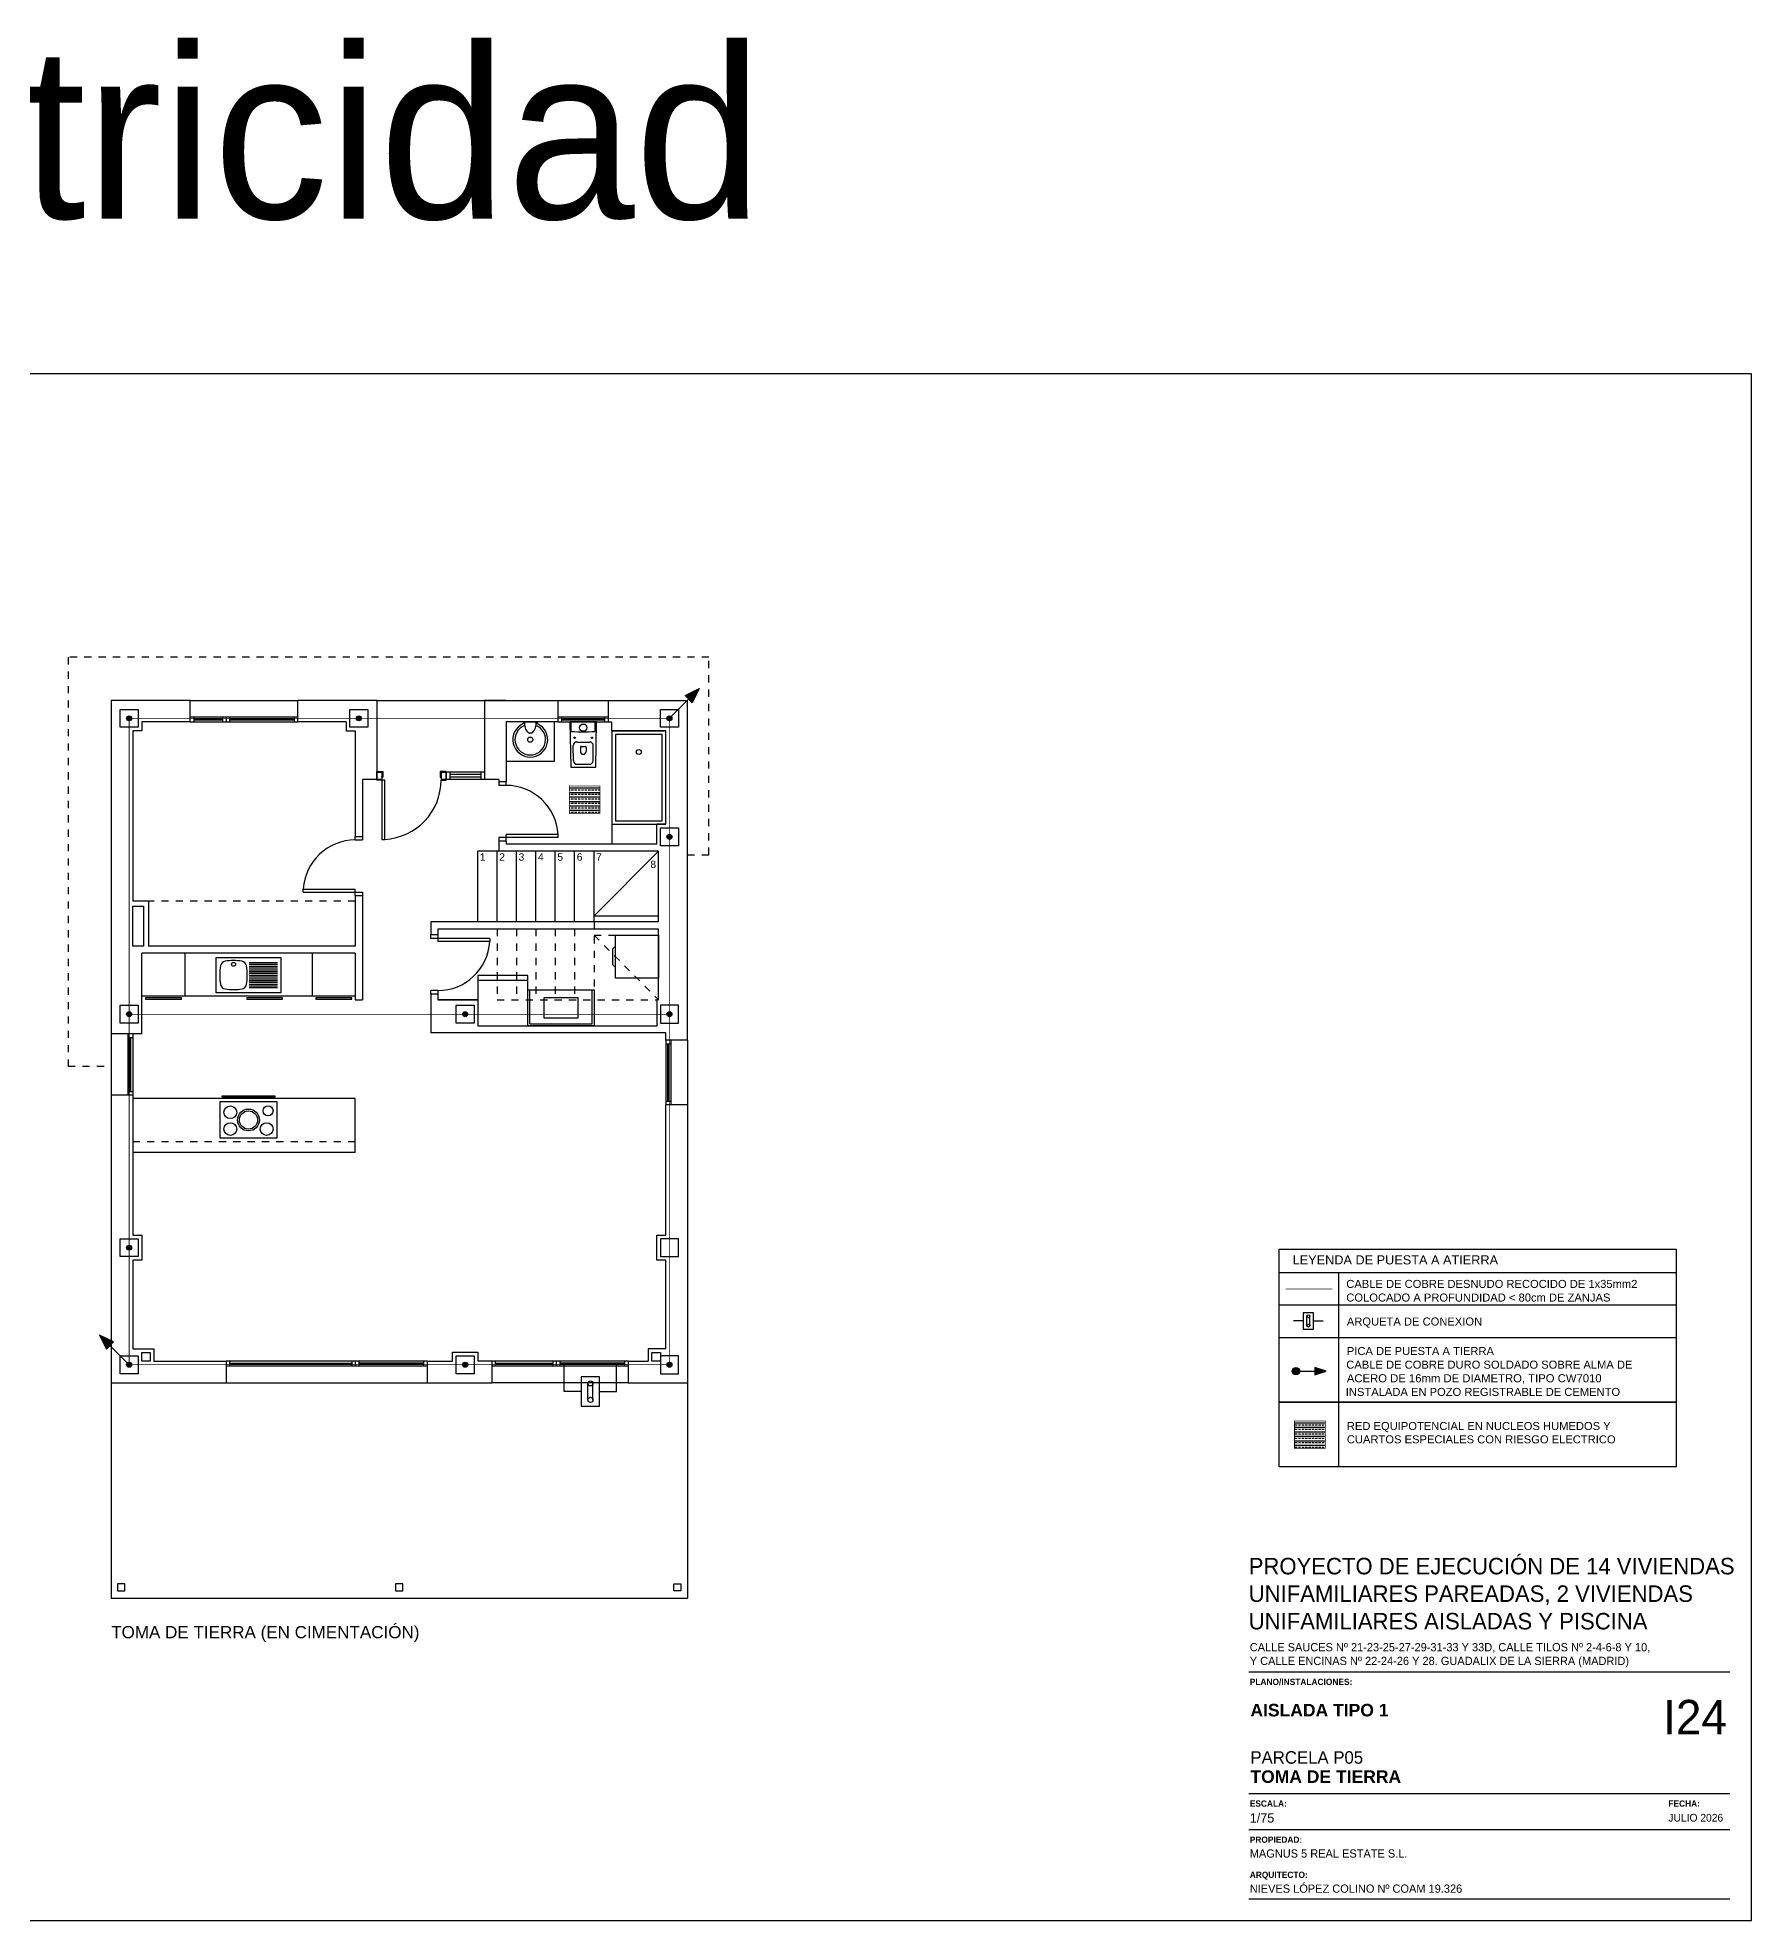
# Model space of a CAD drawing. Header units: millimetres. Extents: x 441156 to 441876, y 4514765 to 4515211.
# Drawn here: x 441335.59 to 441359.46, y 4515026.92 to 4515053.13 of the extents above; entities that cross this region are included whole.
import ezdxf
from ezdxf.enums import TextEntityAlignment as Align

# ---------------------------------------------------------------- set-up
doc = ezdxf.new("R2010")
doc.units = ezdxf.units.MM
doc.linetypes.add('CONTINUA', pattern=[0])
doc.linetypes.add('RAYITAS', pattern=[0.375, 0.25, -0.125])
doc.layers.add('01_cartela', color=6, linetype='Continuous', plot=False)
for name, color, linetype in [('01_mono BAJA', 2, 'Continuous'), ('01_proyección', 4, 'RAYITAS'), ('01_texto cartela', 5, 'Continuous'), ('01_textos', 7, 'Continuous'), ('CALEFAC_NOTAS', 7, 'Continuous'), ('INGIN ELECTRICIDAD TIERRAS', 86, 'Continuous'), ('INGIN FONTANERIA TEXTO', 7, 'Continuous'), ('INGIN SANEAMIENTO TEXTO', 7, 'Continuous'), ('VENTILACIÓN NOTAS', 7, 'Continuous')]:
    doc.layers.add(name, color=color, linetype=linetype)
doc.styles.add('Century Gothic', font='', dxfattribs={"height": 2})
doc.styles.add('Century Gothic_3', font='', dxfattribs={"height": 4.5})
doc.styles.add('Century Gothic_5', font='', dxfattribs={"height": 2.5})
doc.styles.add('Century Gothic_6', font='', dxfattribs={"height": 11})
doc.styles.add('Estilo1', font='swissel.ttf')
doc.styles.add('NIEVES2', font='sanss___.ttf')
doc.styles.add('NIEVES3', font='swisseb.ttf')
doc.styles.get('Century Gothic').set_extended_font_data('Century Gothic')
doc.styles.get('Century Gothic_3').set_extended_font_data('Century Gothic')
doc.styles.get('Century Gothic_5').set_extended_font_data('Century Gothic')
doc.styles.get('Century Gothic_6').set_extended_font_data('Century Gothic')

# ---------------------------------------------------------------- blocks, each defined once
blk = doc.blocks.new('A$C48161785')
at = {"layer": '01_mono BAJA', "color": 254, "linetype": 'CONTINUA'}
for p, q in [((1.1, 12.5), (0, 12.5)), ((0, 12.5), (0, 7.855)), ((1.1, 12.2), (1.1, 12.5)), ((1.1, 12.5), (2.6, 12.5)), ((3.7, 12.5), (2.6, 12.5)), ((2.6, 12.2), (2.6, 12.5)), ((3.7, 12.5), (3.7, 11.4)), ((3.7, 12.5), (5.2, 12.5)), ((5.5, 12.5), (5.2, 12.5)), ((5.2, 12.5), (5.2, 11.4)), ((5.2, 12.5), (6.225, 12.5)), ((6.225, 12.2), (6.225, 12.5)), ((6.225, 12.5), (6.925, 12.5)), ((6.925, 12.2), (6.925, 12.5)), ((6.925, 12.5), (8.025, 12.5)), ((8.025, 7.77, 0), (8.025, 12.5)), ((0.3, 12.075), (0.3, 9.705)), ((0.425, 12.075, 0), (0.3, 12.075, 0)), ((1.1, 12.2), (0.425, 12.2)), ((0.425, 12.2, 0), (0.425, 12.075, 0)), ((1.1, 12.27, 0), (2.6, 12.27, 0)), ((1.1, 12.2, 0), (2.6, 12.2, 0)), ((1.15, 12.27), (1.15, 12.2)), ((1.15, 12.242), (1.55, 12.242, 0)), ((1.15, 12.228), (1.55, 12.228, 0)), ((1.55, 12.27, 0), (1.55, 12.2, 0)), ((1.6, 12.27, 0), (1.6, 12.2, 0)), ((1.65, 12.27, 0), (1.65, 12.2, 0)), ((1.65, 12.242, 0), (2.55, 12.242, 0)), ((1.65, 12.228, 0), (2.55, 12.228, 0)), ((2.55, 12.27, 0), (2.55, 12.2, 0)), ((3.275, 12.2), (2.6, 12.2)), ((3.275, 12.2, 0), (3.275, 12.075, 0)), ((3.275, 12.075, 0), (3.4, 12.075, 0)), ((3.4, 12.075), (3.4, 10.606)), ((5.5, 12.2), (5.5, 11.366)), ((6.225, 12.2), (5.5, 12.2)), ((5.741, 12.198), (5.741, 12.183)), ((5.743, 12.2), (5.931, 12.2)), ((5.934, 12.198), (5.933, 12.183)), ((6.175, 11.65), (6.175, 12.2)), ((6.225, 12.27), (6.925, 12.27)), ((6.225, 12.2), (6.925, 12.2)), ((6.275, 12.2), (6.275, 12.27)), ((6.275, 12.242), (6.875, 12.242)), ((6.275, 12.228), (6.875, 12.228)), ((6.409, 12.073), (6.407, 12.2)), ((6.741, 12.073), (6.743, 12.2)), ((6.875, 12.2), (6.875, 12.27)), ((6.925, 12.2), (6.975, 12.2, 0)), ((6.975, 12.075, 0), (6.975, 12.2, 0)), ((6.975, 12.075, 0), (7.725, 12.075, 0)), ((7.725, 10.775, 0), (7.725, 12.075, 0)), ((5.853, 12.043), (5.822, 12.043)), ((6.439, 11.659), (6.435, 11.869)), ((6.485, 11.92), (6.665, 11.92)), ((6.535, 11.85), (6.535, 11.79)), ((6.545, 11.86), (6.605, 11.86)), ((6.615, 11.85), (6.615, 11.79)), ((6.711, 11.659), (6.715, 11.869)), ((6.175, 11.65), (5.5, 11.65)), ((6.489, 11.61), (6.661, 11.61)), ((3.7, 11.4), (3.5, 11.4)), ((3.5, 11.4), (3.5, 10.606)), ((3.71, 11.4), (3.77, 11.4)), ((3.77, 11.43), (3.77, 11.4)), ((3.785, 11.5), (3.785, 11.44)), ((4.58, 11.5), (4.58, 11.44)), ((4.595, 11.43), (4.595, 11.4)), ((4.665, 11.5), (4.665, 11.4)), ((5.2, 11.5), (4.665, 11.5)), ((5.2, 11.4), (4.665, 11.4)), ((4.715, 11.5), (4.715, 11.4)), ((5.15, 11.467), (4.715, 11.467)), ((5.15, 11.433), (4.715, 11.433)), ((5.15, 11.5), (5.15, 11.4)), ((5.4, 11.4), (5.2, 11.4)), ((5.4, 11.4), (5.4, 11.366)), ((5.5, 11.366), (5.4, 11.366)), ((5.4, 11.366), (5.4, 11.316)), ((5.5, 11.316), (5.4, 11.316)), ((5.5, 11.316), (5.5, 11.366)), ((6.975, 10.775, 0), (6.975, 10.5)), ((7.725, 10.775, 0), (7.6, 10.775, 0)), ((7.6, 10.5), (7.6, 10.775, 0)), ((3.4, 10.606), (3.5, 10.606)), ((3.4, 10.556), (3.4, 10.606)), ((3.4, 10.556), (3.5, 10.556)), ((3.5, 10.606), (3.5, 10.556)), ((6.224, 10.591), (5.4, 10.591)), ((5.4, 10.591), (5.4, 10.541)), ((5.4, 10.541), (5.4, 10.4)), ((5.5, 10.541), (5.4, 10.541)), ((5.5, 10.541), (5.5, 10.632)), ((6.224, 10.632), (5.5, 10.632)), ((5.5, 10.541), (5.5, 10.5)), ((7.6, 10.5), (5.5, 10.5)), ((6.224, 10.591), (6.224, 10.632)), ((5.105, 9.415), (5.105, 10.4)), ((5.4, 10.4), (5.105, 10.4)), ((5.375, 9.415), (5.375, 10.4)), ((7.625, 10.4), (5.4, 10.4)), ((5.645, 9.415), (5.645, 10.4)), ((5.915, 9.415), (5.915, 10.4)), ((6.185, 9.415), (6.185, 10.4)), ((6.455, 9.415), (6.455, 10.4)), ((6.725, 9.415), (6.725, 10.4)), ((6.725, 9.5), (7.625, 10.4)), ((7.625, 9.415), (7.625, 10.4)), ((0.52, 9.705), (0.3, 9.705)), ((0.52, 9.705), (0.52, 9.08)), ((2.676, 9.831), (2.676, 9.872)), ((2.676, 9.872), (3.4, 9.872)), ((2.676, 9.831), (3.5, 9.831)), ((3.4, 9.781), (3.4, 9.872)), ((3.4, 9.781), (3.4, 9.08)), ((3.4, 9.781), (3.5, 9.781)), ((3.5, 9.831), (3.5, 9.781)), ((3.5, 9.781), (3.5, 8.33)), ((6.725, 9.5), (7.625, 9.5)), ((7.625, 9.415, 0), (4.45, 9.415, 0)), ((4.45, 9.415, 0), (4.45, 9.235, 0)), ((4.45, 9.415, 0), (4.45, 9.235, 0)), ((4.55, 9.235, 0), (4.45, 9.235, 0)), ((4.45, 9.185, 0), (4.45, 9.235, 0)), ((5.274, 9.185, 0), (4.45, 9.185, 0)), ((7.625, 9.315, 0), (4.55, 9.315, 0)), ((4.55, 9.315, 0), (4.55, 9.235, 0)), ((4.55, 9.315, 0), (4.55, 9.235, 0)), ((4.55, 9.235, 0), (4.55, 9.144, 0)), ((5.274, 9.185, 0), (5.274, 9.144, 0)), ((7.625, 8.33), (7.625, 9.315)), ((3.4, 8.98), (0.425, 8.98)), ((0.425, 7.855), (0.425, 8.98)), ((3.4, 9.08), (0.52, 9.08)), ((1.025, 8.98), (1.025, 8.38)), ((1.462, 8.43, 0), (1.462, 8.92, 0)), ((1.462, 8.92, 0), (2.362, 8.92, 0)), ((2.362, 8.92, 0), (2.362, 8.43, 0)), ((2.8, 8.98), (2.8, 8.38)), ((3.4, 8.98), (3.4, 8.33)), ((5.274, 9.144, 0), (4.55, 9.144, 0)), ((1.921, 8.85, 0), (2.317, 8.85, 0)), ((1.921, 8.825, 0), (2.317, 8.825, 0)), ((1.921, 8.8, 0), (2.317, 8.8, 0)), ((1.921, 8.775, 0), (2.317, 8.775, 0)), ((1.921, 8.75, 0), (2.317, 8.75, 0)), ((1.921, 8.725, 0), (2.317, 8.725, 0)), ((1.921, 8.7, 0), (2.317, 8.7, 0)), ((1.921, 8.675, 0), (2.317, 8.675, 0)), ((2.362, 8.43, 0), (1.462, 8.43, 0)), ((1.921, 8.65, 0), (2.317, 8.65, 0)), ((1.921, 8.625, 0), (2.317, 8.625, 0)), ((1.921, 8.6, 0), (2.317, 8.6, 0)), ((1.921, 8.575, 0), (2.317, 8.575, 0)), ((1.921, 8.55, 0), (2.317, 8.55, 0)), ((1.921, 8.525, 0), (2.317, 8.525, 0)), ((1.921, 8.5, 0), (2.317, 8.5, 0)), ((4.45, 8.41, 0), (4.45, 8.46, 0)), ((4.55, 8.46, 0), (4.45, 8.46, 0)), ((4.45, 8.41, 0), (4.45, 7.87, 0)), ((4.55, 8.41, 0), (4.45, 8.41, 0)), ((4.55, 8.46, 0), (4.55, 8.41, 0)), ((4.55, 8.41, 0), (4.55, 8.33, 0)), ((5.805, 8.6, 0), (5.105, 8.6, 0)), ((5.83, 7.995, 0), (5.83, 8.47, 0)), ((6.7, 7.995, 0), (6.7, 8.47, 0)), ((3.4, 8.38), (0.425, 8.38)), ((3.4, 8.33), (3.5, 8.33)), ((5.105, 8.33), (4.55, 8.33)), ((4.55, 8.33), (5.105, 8.33)), ((5.105, 8.33), (5.105, 7.97, 0)), ((7.625, 8.33), (7.6, 8.33)), ((7.625, 8.33), (7.6, 8.33)), ((7.6, 8.33), (7.6, 7.97)), ((7.725, 7.87, 0), (4.45, 7.87, 0)), ((5.105, 7.97, 0), (7.6, 7.97, 0)), ((5.83, 7.995, 0), (6.7, 7.995, 0)), ((7.725, 7.77, 0), (7.725, 7.87)), ((0.425, 7.855), (0, 7.855)), ((0, 7.855), (0, 7.005)), ((0.23, 7.855), (0.23, 7.005)), ((0.23, 7.805), (0.3, 7.805)), ((0.258, 7.055), (0.258, 7.805)), ((0.272, 7.055), (0.272, 7.805)), ((0.3, 7.855), (0.3, 7.005)), ((8.025, 7.77, 0), (7.725, 7.77, 0)), ((7.725, 7.77, 0), (7.725, 6.87, 0)), ((7.725, 7.72, 0), (7.795, 7.72, 0)), ((7.753, 6.92, 0), (7.753, 7.72, 0)), ((7.767, 6.92, 0), (7.767, 7.72, 0)), ((7.795, 7.77, 0), (7.795, 6.87, 0)), ((8.025, 7.77, 0), (8.025, 6.87, 0)), ((0.3, 7.005), (0, 7.005)), ((0, 7.005), (0, 3)), ((0.23, 7.055), (0.3, 7.055)), ((0.3, 7.005), (0.3, 5.055)), ((3.4, 6.955), (0.3, 6.955)), ((3.4, 6.205), (3.4, 6.955)), ((7.725, 6.92, 0), (7.795, 6.92, 0)), ((8.025, 6.87, 0), (7.725, 6.87, 0)), ((7.725, 5.055), (7.725, 6.87, 0)), ((8.025, 6.87, 0), (8.025, 3, 0)), ((3.4, 6.205), (0.3, 6.205)), ((7.6, 4.705), (7.6, 5.055)), ((7.6, 5.055), (7.725, 5.055)), ((0.3, 4.705), (0.3, 3.47)), ((7.725, 4.705), (7.6, 4.705)), ((7.725, 3.47), (7.725, 4.705)), ((0.3, 3.47), (0.595, 3.47)), ((0.595, 3.47), (0.595, 3.3)), ((7.725, 3.47), (7.48, 3.47)), ((7.48, 3.47), (7.48, 3.3, 0)), ((0.595, 3.3), (1.6, 3.3, 0)), ((1.6, 3.3, 0), (1.6, 3, 0)), ((4.4, 3.3, 0), (1.6, 3.3, 0)), ((4.4, 3.23, 0), (1.6, 3.23, 0)), ((1.65, 3.3, 0), (1.65, 3.23, 0)), ((1.65, 3.272, 0), (3.35, 3.272, 0)), ((1.65, 3.258, 0), (3.35, 3.258, 0)), ((3.35, 3.3, 0), (3.35, 3.23, 0)), ((3.4, 3.3, 0), (3.4, 3.23, 0)), ((3.45, 3.3, 0), (3.45, 3.23, 0)), ((4.35, 3.272, 0), (3.45, 3.272, 0)), ((4.35, 3.258, 0), (3.45, 3.258, 0)), ((4.35, 3.3, 0), (4.35, 3.23, 0)), ((4.4, 3.3, 0), (4.755, 3.3, 0)), ((4.4, 3.3, 0), (4.4, 3, 0)), ((5.3, 3.3, 0), (5.105, 3.3, 0)), ((7.2, 3.3, 0), (5.3, 3.3, 0)), ((5.3, 3.3, 0), (5.3, 3, 0)), ((7.2, 3.23, 0), (5.3, 3.23, 0)), ((5.35, 3.3, 0), (5.35, 3.23, 0)), ((5.35, 3.272, 0), (6.15, 3.272, 0)), ((5.35, 3.258, 0), (6.15, 3.258, 0)), ((6.15, 3.3, 0), (6.15, 3.23, 0)), ((6.2, 3.3, 0), (6.2, 3.23, 0)), ((6.25, 3.3, 0), (6.25, 3.23, 0)), ((7.15, 3.272, 0), (6.25, 3.272, 0)), ((7.15, 3.258, 0), (6.25, 3.258, 0)), ((7.15, 3.3, 0), (7.15, 3.23, 0)), ((7.2, 3.3, 0), (7.48, 3.3, 0)), ((7.2, 3.3, 0), (7.48, 3.3, 0)), ((7.2, 3.3, 0), (7.2, 3, 0)), ((0, 3), (1.6, 3)), ((0, 3), (0, 0)), ((0, 3), (1.6, 3, 0)), ((1.6, 3, 0), (4.4, 3, 0)), ((4.4, 3, 0), (5.3, 3, 0)), ((7.2, 3, 0), (5.3, 3, 0)), ((7.2, 3, 0), (8.025, 3)), ((8.025, 3), (8.025, 0)), ((0, 0, 0), (8.025, 0))]:
    blk.add_line(p, q, dxfattribs=at)
for points in [[(0.375, 12.125), (0.125, 12.125), (0.125, 12.375), (0.375, 12.375), (0.375, 12.125)], [(3.575, 12.125), (3.325, 12.125), (3.325, 12.375), (3.575, 12.375), (3.575, 12.125)], [(7.65, 12.375), (7.9, 12.375), (7.9, 12.125), (7.65, 12.125), (7.65, 12.375)], [(3.785, 11.51), (3.785, 11.5), (3.7, 11.5), (3.7, 11.51)], [(3.77, 11.4), (3.7, 11.4), (3.7, 11.5), (3.77, 11.5)], [(3.77, 11.4), (3.77, 11.39), (3.7, 11.39), (3.7, 11.4)], [(3.785, 11.44), (3.785, 11.43), (3.77, 11.43), (3.77, 11.44)], [(3.77, 11.39), (3.77, 10.565), (3.81, 10.565), (3.81, 11.39)], [(4.58, 11.51), (4.58, 11.5), (4.665, 11.5), (4.665, 11.51)], [(4.58, 11.44), (4.58, 11.43), (4.595, 11.43), (4.595, 11.44)], [(4.595, 11.4), (4.595, 11.39), (4.665, 11.39), (4.665, 11.4)], [(7.65, 10.725), (7.9, 10.725), (7.9, 10.475), (7.65, 10.475), (7.65, 10.725)], [(0.3, 9.635), (0.45, 9.635), (0.45, 9.08), (0.3, 9.08)], [(0.375, 8.005), (0.125, 8.005), (0.125, 8.255), (0.375, 8.255), (0.375, 8.005)], [(0.478, 8.36), (0.478, 8.34), (0.978, 8.34), (0.978, 8.36)], [(2.85, 8.36), (2.85, 8.34), (3.35, 8.34), (3.35, 8.36)], [(5.055, 8.005), (4.805, 8.005), (4.805, 8.255), (5.055, 8.255), (5.055, 8.005)], [(7.65, 8.005), (7.9, 8.005), (7.9, 8.255), (7.65, 8.255), (7.65, 8.005)], [(0.375, 4.755), (0.125, 4.755), (0.125, 5.005), (0.375, 5.005), (0.375, 4.755)], [(7.65, 4.755), (7.9, 4.755), (7.9, 5.005), (7.65, 5.005), (7.65, 4.755)], [(0.425, 3.42), (0.545, 3.42), (0.545, 3.3), (0.425, 3.3)], [(7.53, 3.42), (7.65, 3.42), (7.65, 3.3), (7.53, 3.3)], [(0.375, 3.125), (0.125, 3.125), (0.125, 3.375), (0.375, 3.375), (0.375, 3.125)], [(5.055, 3.125), (4.805, 3.125), (4.805, 3.375), (5.055, 3.375), (5.055, 3.125)], [(7.65, 3.125), (7.9, 3.125), (7.9, 3.375), (7.65, 3.375), (7.65, 3.125)], [(7.835, 0.2), (7.935, 0.2), (7.935, 0.1), (7.835, 0.1)]]:
    blk.add_lwpolyline(points, close=True, dxfattribs=at)
at = {"layer": '01_mono BAJA', "color": 254, "linetype": 'CONTINUA', "flags": 128}
blk.add_lwpolyline([(6.394, 12.2, 0.414214), (6.39, 12.196), (6.39, 12.195), (6.4, 11.574, 0.436396), (6.404, 11.57), (6.746, 11.57, 0.436396), (6.75, 11.574), (6.76, 12.195), (6.76, 12.196, 0.414214), (6.756, 12.2)], format="xyb", close=True, dxfattribs=at)
at = {"layer": '01_mono BAJA', "color": 254, "linetype": 'CONTINUA', "elevation": 0}
for points in [[(7.725, 12.075), (6.975, 12.075), (6.975, 10.775), (7.725, 10.775)], [(7.675, 12.025), (7.025, 12.025), (7.025, 10.825), (7.675, 10.825)], [(7.025, 9.23), (7.625, 9.23), (7.625, 8.63), (7.025, 8.63)], [(5.105, 8.67), (5.105, 7.97), (5.805, 7.97), (5.805, 8.67)], [(5.805, 8.47), (6.725, 8.47), (6.725, 7.97), (5.805, 7.97)], [(1.887, 8.36), (1.887, 8.34), (2.387, 8.34), (2.387, 8.36)], [(6.029, 8.363), (6.501, 8.363), (6.501, 8.077), (6.029, 8.077)], [(1.512, 6.408), (2.312, 6.408), (2.312, 6.908), (1.512, 6.908)], [(2.28, 6.975), (1.545, 6.975), (1.545, 6.995), (2.28, 6.995)], [(0.19, 0.2), (0.09, 0.2), (0.09, 0.1), (0.19, 0.1)], [(4.062, 0.2), (3.962, 0.2), (3.962, 0.1), (4.062, 0.1)]]:
    blk.add_lwpolyline(points, close=True, dxfattribs=at)
at = {"layer": '01_mono BAJA', "color": 254, "linetype": 'CONTINUA'}
for points in [[(4.595, 11.5), (4.595, 11.4)], [(4.665, 11.4), (4.665, 11.5)], [(0.3, 5.055), (0.425, 5.055), (0.425, 4.705), (0.3, 4.705)], [(4.755, 3.3), (4.755, 3.425), (5.105, 3.425), (5.105, 3.3)]]:
    blk.add_lwpolyline(points, dxfattribs=at)
at = {"layer": '01_mono BAJA', "color": 254, "linetype": 'CONTINUA', "elevation": 0}
blk.add_lwpolyline([(7.025, 8.78), (6.985, 8.82), (6.985, 9.04), (7.025, 9.08)], dxfattribs=at)
at = {"layer": '01_mono BAJA', "color": 254, "linetype": 'CONTINUA'}
for centre, radius in [((6.575, 12.12), 0.051), ((5.837, 11.953), 0.036), ((6.455, 11.98), 0.01), ((6.695, 11.98), 0.01), ((7.35, 11.781, 0), 0.035), ((1.704, 8.825, 0), 0.0275), ((1.66, 6.765, 0), 0.089), ((2.185, 6.785, 0), 0.0693), ((1.66, 6.531, 0), 0.089), ((1.912, 6.658, 0), 0.152), ((1.912, 6.658, 0), 0.127), ((2.165, 6.531, 0), 0.089)]:
    blk.add_circle(centre, radius, dxfattribs=at)
for centre, radius, start, end in [((5.837, 11.953), 0.243, 114.8749, 65.1251), ((5.837, 11.953), 0.213, 112.0656, 68.0564), ((5.729, 12.184), 0.0128, 300.5291, 356.214), ((5.743, 12.197), 0.0027, 90, 173.3159), ((6.033, 12.197), 0.279, 179.383, 196.8165), ((5.903, 12.158), 0.143, 196.8165, 225.6956), ((5.772, 12.158), 0.143, 314.3044, 343.1835), ((5.642, 12.197), 0.279, 343.1835, 0.617), ((5.931, 12.197), 0.0027, 6.6841, 90), ((5.946, 12.184), 0.0128, 183.786, 239.4709), ((6.416, 12.073), 0.007, 180.924, 266.9359), ((6.575, 15.044), 2.982, 266.9359, 273.0641), ((6.734, 12.073), 0.007, 273.0641, 359.076), ((5.837, 12.091), 0.0498, 225.6956, 252.5904), ((5.837, 12.091), 0.0498, 287.9532, 314.3044), ((6.485, 11.87), 0.05, 90, 180.924), ((6.545, 11.85), 0.01, 90, 180), ((6.605, 11.85), 0.01, 0, 90), ((6.665, 11.87), 0.05, 359.076, 90), ((6.489, 11.66), 0.05, 180.924, 270), ((6.575, 11.79), 0.04, 180, 0), ((6.661, 11.66), 0.05, 270, 359.076), ((3.768, 11.391), 0.827, 272.8856, 359.9505), ((5.5, 10.591), 0.725, 3.2758, 90), ((3.4, 9.831), 0.725, 90, 176.7242), ((4.55, 9.185, 0), 0.725, 270, 356.7242), ((2.262, 8.675, 0), 0.75, 169.8852, 190.1148), ((1.598, 8.794, 0), 0.075, 99.0787, 169.8852), ((1.704, 8.127, 0), 0.75, 80.9213, 99.0787), ((1.811, 8.794, 0), 0.075, 10.1148, 80.9213), ((1.146, 8.675, 0), 0.75, 349.8852, 10.1148), ((1.598, 8.557, 0), 0.075, 190.1148, 260.9213), ((1.704, 9.223, 0), 0.75, 260.9213, 279.0787), ((1.811, 8.557, 0), 0.075, 279.0787, 349.8852)]:
    blk.add_arc(centre, radius, start, end, dxfattribs=at)
at = {"layer": '01_proyección', "color": 120, "ltscale": 0.25}
for p, q in [((3.4, 9.705), (0.52, 9.705)), ((5.375, 9.315), (5.375, 8.33)), ((5.645, 9.315), (5.645, 8.33)), ((5.915, 9.315), (5.915, 8.33)), ((6.185, 9.315), (6.185, 8.33)), ((6.455, 9.315), (6.455, 8.33)), ((6.725, 9.415), (6.725, 8.33)), ((6.725, 9.23), (7.625, 9.23)), ((6.725, 9.23), (7.625, 8.33)), ((5.375, 8.33), (7.6, 8.33)), ((3.4, 6.355), (0.3, 6.355))]:
    blk.add_line(p, q, dxfattribs=at)
at = {"layer": '01_proyección', "color": 120, "ltscale": 0.25, "elevation": 0}
blk.add_lwpolyline([(8.025, 10.35), (8.325, 10.35), (8.325, 13.1), (-0.6, 13.1), (-0.6, 7.405), (0, 7.405)], dxfattribs=at)
at = {"layer": '01_mono BAJA', "color": 254, "linetype": 'CONTINUA', "style": 'NIEVES2'}
for s, p in [('1', (5.174, 10.268)), ('2', (5.444, 10.268)), ('3', (5.714, 10.268)), ('4', (5.984, 10.268)), ('5', (6.254, 10.268)), ('6', (6.524, 10.268)), ('7', (6.794, 10.268)), ('8', (7.55, 10.166))]:
    blk.add_text(s, height=0.103, dxfattribs=at).set_placement(p, align=Align.CENTER)

msp = doc.modelspace()

# ---------------------------------------------------------------- hatches: boundary and pattern name
at = {"layer": 'INGIN ELECTRICIDAD TIERRAS'}
h = msp.add_hatch(color=256, dxfattribs=at)
h.dxf.hatch_style = 1
h.paths.add_polyline_path([(441344.7055603, 4515043.8724815), (441344.6073146, 4515043.9707272), (441344.80242922, 4515044.06759611)])
h = msp.add_hatch(color=256, dxfattribs=at)
h.dxf.hatch_style = 1
edge = h.paths.add_edge_path()
edge.add_arc((441336.86428656, 4515043.65445363), 0.0347351, 180, 540, ccw=False)
h = msp.add_hatch(color=256, dxfattribs=at)
h.dxf.hatch_style = 1
edge = h.paths.add_edge_path()
edge.add_arc((441340.06428656, 4515043.65445363), 0.0347351, 180, 540, ccw=False)
h = msp.add_hatch(color=256, dxfattribs=at)
h.dxf.hatch_style = 1
edge = h.paths.add_edge_path()
edge.add_arc((441344.38928674, 4515043.65445363), 0.0347351, 180, 540, ccw=False)
at = {"layer": 'INGIN ELECTRICIDAD TIERRAS', "linetype": 'Continuous'}
h = msp.add_hatch(dxfattribs=at)
h.set_pattern_fill('ANSI33', color=256, scale=0.25, angle=135)
h.set_pattern_definition([(180, (438080.96015, 4515289.99855), (-1e-17, -0.0625), []), (180, (438080.9289, 4515290.0298), (-1e-17, -0.0625), [0.03125, -0.015625])])
h.paths.add_polyline_path([(441342.99553263, 4515042.71235349), (441343.42447647, 4515042.71235349), (441343.42447647, 4515042.33011212), (441342.99553263, 4515042.33011212)])
at = {"layer": 'INGIN ELECTRICIDAD TIERRAS'}
h = msp.add_hatch(color=256, dxfattribs=at)
h.dxf.hatch_style = 1
edge = h.paths.add_edge_path()
edge.add_arc((441344.38928637, 4515042.00445363), 0.0347351, 180, 540, ccw=False)
h = msp.add_hatch(color=256, dxfattribs=at)
h.dxf.hatch_style = 1
edge = h.paths.add_edge_path()
edge.add_arc((441336.86428656, 4515039.53445279), 0.0347351, 180, 540, ccw=False)
at = {"layer": 'INGIN ELECTRICIDAD TIERRAS', "linetype": 'Continuous'}
h = msp.add_hatch(color=256, dxfattribs=at)
h.dxf.hatch_style = 1
edge = h.paths.add_edge_path()
edge.add_arc((441341.54412497, 4515039.53445279), 0.0347351, 180, 540, ccw=False)
h = msp.add_hatch(color=256, dxfattribs=at)
h.dxf.hatch_style = 1
edge = h.paths.add_edge_path()
edge.add_arc((441344.38928637, 4515039.53445363), 0.0347351, 180, 540, ccw=False)
at = {"layer": 'INGIN ELECTRICIDAD TIERRAS'}
h = msp.add_hatch(color=256, dxfattribs=at)
h.dxf.hatch_style = 1
edge = h.paths.add_edge_path()
edge.add_arc((441336.86428656, 4515036.2844474), 0.0347351, 180, 540, ccw=False)
h = msp.add_hatch(color=256, dxfattribs=at)
h.dxf.hatch_style = 1
h.paths.add_polyline_path([(441336.54801299, 4515034.8724815), (441336.64625869, 4515034.9707272), (441336.45114408, 4515035.06759611)])
h = msp.add_hatch(color=256, dxfattribs=at)
h.dxf.hatch_style = 1
edge = h.paths.add_edge_path()
edge.add_arc((441336.86428656, 4515034.65445363), 0.0347351, 180, 540, ccw=False)
h = msp.add_hatch(color=256, dxfattribs=at)
h.dxf.hatch_style = 1
edge = h.paths.add_edge_path()
edge.add_arc((441341.54412497, 4515034.65445363), 0.0347351, 180, 540, ccw=False)
h = msp.add_hatch(color=256, dxfattribs=at)
h.dxf.hatch_style = 1
edge = h.paths.add_edge_path()
edge.add_arc((441344.38928674, 4515034.65445363), 0.0347351, 180, 540, ccw=False)
h = msp.add_hatch(color=256, dxfattribs=at)
h.dxf.hatch_style = 1
edge = h.paths.add_edge_path()
edge.add_arc((441353.11557477, 4515034.56458376), 0.05210265, 0, 360)
h = msp.add_hatch(color=256, dxfattribs=at)
h.dxf.hatch_style = 1
h.paths.add_polyline_path([(441353.38019451, 4515034.61668641), (441353.38019451, 4515034.51248111), (441353.53504216, 4515034.56458376)])
at = {"layer": 'INGIN ELECTRICIDAD TIERRAS', "linetype": 'Continuous'}
h = msp.add_hatch(dxfattribs=at)
h.set_pattern_fill('ANSI33', color=256, scale=0.25, angle=135)
h.set_pattern_definition([(180, (438103.08782, 4515281.15833), (-1e-17, -0.0625), []), (180, (438103.05657, 4515281.18958), (-1e-17, -0.0625), [0.03125, -0.015625])])
h.paths.add_polyline_path([(441353.52478113, 4515033.87212926), (441353.09583729, 4515033.87212926), (441353.09583729, 4515033.48988789), (441353.52478113, 4515033.48988789)])

# ---------------------------------------------------------------- linework, layer by layer
at = {"layer": '01_cartela', "color": 3}
msp.add_lwpolyline([(441328.82145805, 4515048.45299148), (441328.82145805, 4515026.91796746), (441359.45944611, 4515026.91796746), (441359.45944611, 4515048.45299148)], close=True, dxfattribs=at)
at = {"layer": '01_texto cartela', "color": 5}
for p, q in [((441352.45817296, 4515030.37887394), (441359.15944611, 4515030.37887394)), ((441352.45817296, 4515028.68449456), (441359.15944611, 4515028.68449456)), ((441352.45817296, 4515028.18217512), (441359.15944611, 4515028.18217512)), ((441352.45817296, 4515027.21796746), (441359.15944611, 4515027.21796746))]:
    msp.add_line(p, q, dxfattribs=at)
at = {"layer": 'CALEFAC_NOTAS', "color": 7}
msp.add_lwpolyline([(441352.88346689, 4515036.26536476), (441358.41294137, 4515036.26536476), (441358.41294137, 4515035.93326476), (441352.88346689, 4515035.93326476)], close=True, dxfattribs=at)
at = {"layer": 'INGIN ELECTRICIDAD TIERRAS', "linetype": 'Continuous'}
for p, q in [((441344.38928674, 4515043.65445363, -0.00000167), (441344.65643745, 4515043.92160435, -0.00000167)), ((441353.2694385, 4515035.19922731), (441353.2694385, 4515035.32861024)), ((441353.30988442, 4515035.19922731), (441353.30988442, 4515035.32861024)), ((441336.86428656, 4515034.65445363, -0.00000389), (441336.59713584, 4515034.92160435, -0.00000389)), ((441343.25281756, 4515034.16448184, -0.00000389), (441343.25281756, 4515034.39449594, -0.00000389)), ((441343.32472142, 4515034.16448184, -0.00000389), (441343.32472142, 4515034.39449594, -0.00000389)), ((441353.16767742, 4515034.56458376), (441353.38019451, 4515034.56458376))]:
    msp.add_line(p, q, dxfattribs=at)
at = {"layer": 'INGIN ELECTRICIDAD TIERRAS'}
for p, q in [((441353.21843184, 4515035.26391878, 0), (441353.08398574, 4515035.26391878, 0)), ((441353.36089107, 4515035.26391878, 0), (441353.49533717, 4515035.26391878, 0)), ((441343.16213907, 4515034.27948889, -0.00000389), (441342.92312378, 4515034.27948889, -0.00000389)), ((441343.41539991, 4515034.27948889, -0.00000389), (441343.6544152, 4515034.27948889, -0.00000389))]:
    msp.add_line(p, q, dxfattribs=at)
at = {"layer": 'INGIN ELECTRICIDAD TIERRAS', "linetype": 'Continuous'}
for points, elevation in [([(441344.7055603, 4515043.8724815), (441344.6073146, 4515043.9707272), (441344.80242922, 4515044.06759611)], -0.00000167), ([(441353.21843184, 4515035.37880512), (441353.21843184, 4515035.14903243), (441353.36089107, 4515035.14903243), (441353.36089107, 4515035.37880512)], 0), ([(441336.54801299, 4515034.8724815), (441336.64625869, 4515034.9707272), (441336.45114408, 4515035.06759611)], -0.0000039), ([(441343.16213907, 4515034.48373128), (441343.16213907, 4515034.0752465), (441343.41539991, 4515034.0752465), (441343.41539991, 4515034.48373128)], -0.00000389)]:
    msp.add_lwpolyline(points, close=True, dxfattribs=dict(at, elevation=elevation))
at = {"layer": 'INGIN ELECTRICIDAD TIERRAS', "linetype": 'Continuous', "const_width": 0.011}
for points, elevation in [([(441344.65643745, 4515043.92160435), (441344.38928674, 4515043.65445363)], -0.00000167), ([(441336.86428656, 4515039.53445279), (441344.38928637, 4515039.53445363)], -0.00000389), ([(441336.59713584, 4515034.92160435), (441336.86428656, 4515034.65445363)], -0.0000039)]:
    msp.add_lwpolyline(points, dxfattribs=dict(at, elevation=elevation))
at = {"layer": 'INGIN ELECTRICIDAD TIERRAS', "linetype": 'Continuous', "const_width": 0.011, "elevation": -0.00000389}
msp.add_lwpolyline([(441336.86428656, 4515043.65445363), (441344.38928674, 4515043.65445363), (441344.38928674, 4515034.65445363), (441336.86428656, 4515034.65445363)], close=True, dxfattribs=at)
at = {"layer": 'INGIN ELECTRICIDAD TIERRAS'}
for points, const_width, elevation in [([(441342.99553263, 4515042.71235349), (441343.42447647, 4515042.71235349), (441343.42447647, 4515042.33011212), (441342.99553263, 4515042.33011212)], 0.01, 0.00000053), ([(441353.21843184, 4515035.37880512), (441353.36089107, 4515035.37880512), (441353.36089107, 4515035.14903243), (441353.21843184, 4515035.14903243)], 0.0061875, 0), ([(441343.16213907, 4515034.48373128), (441343.41539991, 4515034.48373128), (441343.41539991, 4515034.0752465), (441343.16213907, 4515034.0752465)], 0.011, -0.00000389)]:
    msp.add_lwpolyline(points, close=True, dxfattribs=dict(at, const_width=const_width, elevation=elevation))
at = {"layer": 'INGIN ELECTRICIDAD TIERRAS', "const_width": 0.01}
msp.add_lwpolyline([(441352.97461707, 4515035.70803914), (441353.62464313, 4515035.70803914)], dxfattribs=at)
at = {"layer": 'INGIN ELECTRICIDAD TIERRAS'}
for points, const_width, elevation in [([(441353.21843184, 4515035.26391878), (441353.08398574, 4515035.26391878)], 0.0061875, 0), ([(441353.36089107, 4515035.26391878), (441353.49533717, 4515035.26391878)], 0.0061875, 0), ([(441343.16213907, 4515034.27948889), (441342.92312378, 4515034.27948889)], 0.011, -0.00000389), ([(441343.41539991, 4515034.27948889), (441343.6544152, 4515034.27948889)], 0.011, -0.00000389)]:
    msp.add_lwpolyline(points, dxfattribs=dict(at, const_width=const_width, elevation=elevation))
at = {"layer": 'INGIN ELECTRICIDAD TIERRAS', "ltscale": 0.5, "elevation": -0.00000389}
for points in [[(441342.92312378, 4515034.27948889), (441342.92312378, 4515034.65445363)], [(441343.6544152, 4515034.27948889), (441343.6544152, 4515034.65445363)]]:
    msp.add_lwpolyline(points, dxfattribs=at)
at = {"layer": 'INGIN ELECTRICIDAD TIERRAS', "linetype": 'Continuous'}
msp.add_lwpolyline([(441353.38019451, 4515034.61668641), (441353.38019451, 4515034.51248111), (441353.53504216, 4515034.56458376)], close=True, dxfattribs=at)
at = {"layer": 'INGIN ELECTRICIDAD TIERRAS', "linetype": 'Continuous', "const_width": 0.0061875}
msp.add_lwpolyline([(441353.38019451, 4515034.56458376), (441353.16767742, 4515034.56458376)], dxfattribs=at)
at = {"layer": 'INGIN ELECTRICIDAD TIERRAS', "const_width": 0.01}
msp.add_lwpolyline([(441353.52478113, 4515033.87212926), (441353.09583729, 4515033.87212926), (441353.09583729, 4515033.48988789), (441353.52478113, 4515033.48988789)], close=True, dxfattribs=at)
at = {"layer": 'INGIN ELECTRICIDAD TIERRAS', "linetype": 'Continuous'}
for centre, radius in [((441336.86428656, 4515043.65445363, -0.00000389), 0.0347351), ((441340.06428656, 4515043.65445363, -0.00000389), 0.0347351), ((441344.38928674, 4515043.65445363, -0.00000167), 0.0347351), ((441344.38928637, 4515042.00445363, -0.00000665), 0.0347351), ((441336.86428656, 4515039.53445279, -0.00000389), 0.0347351), ((441341.54412497, 4515039.53445279, -0.00000442), 0.0347351), ((441344.38928637, 4515039.53445363, -0.00000389), 0.0347351), ((441336.86428656, 4515036.2844474, -0.00000442), 0.0347351), ((441353.28966146, 4515035.32861024), 0.02022296), ((441353.28966146, 4515035.19922731), 0.02022296), ((441336.86428656, 4515034.65445363, -0.00000389), 0.0347351), ((441341.54412497, 4515034.65445363, -0.00000389), 0.0347351), ((441344.38928674, 4515034.65445363, -0.00000167), 0.0347351), ((441353.11557477, 4515034.56458376), 0.05210265), ((441343.28876949, 4515034.39449594, -0.00000389), 0.03595193), ((441343.28876949, 4515034.16448184, -0.00000389), 0.03595193)]:
    msp.add_circle(centre, radius, dxfattribs=at)
at = {"layer": 'INGIN FONTANERIA TEXTO', "linetype": 'CONTINUA'}
for p, q in [((441352.88346689, 4515035.48281353), (441352.88346689, 4515035.93326476)), ((441358.41294137, 4515035.93326476), (441358.41294137, 4515035.48281352)), ((441352.88346689, 4515034.13145981), (441352.88346689, 4515035.48281353)), ((441358.41294137, 4515035.48281353), (441358.41294137, 4515035.03236229)), ((441358.41294137, 4515035.03236229), (441358.41294137, 4515034.13145981)), ((441352.88346689, 4515033.23055733), (441352.88346689, 4515034.13145981)), ((441358.41294137, 4515034.13145981), (441358.41294137, 4515033.23055733)), ((441358.41294137, 4515033.23055733), (441352.88346689, 4515033.23055733))]:
    msp.add_line(p, q, dxfattribs=at)
at = {"layer": 'INGIN SANEAMIENTO TEXTO', "color": 5}
for p, q in [((441358.41294137, 4515035.93326476), (441352.88346689, 4515035.93326476)), ((441358.41294137, 4515035.48281352), (441352.88346689, 4515035.48281353)), ((441352.88346689, 4515035.03236229), (441358.41294137, 4515035.03236229)), ((441358.41294137, 4515034.13145981), (441352.88346689, 4515034.13145981)), ((441352.88346689, 4515034.13145981), (441358.41294137, 4515034.13145981))]:
    msp.add_line(p, q, dxfattribs=at)
at = {"layer": 'VENTILACIÓN NOTAS', "color": 5}
msp.add_line((441353.7157933, 4515033.23055733), (441353.7157933, 4515035.93326476), dxfattribs=at)

# ---------------------------------------------------------------- block references
at = {"layer": '01_mono BAJA'}
msp.add_blockref('A$C48161785', (441336.61434901, 4515031.40441535, -0.00000442), dxfattribs=at)

# ---------------------------------------------------------------- texts
at = {"layer": '01_cartela', "color": 3, "insert": (441329.50072106, 4515053.00461185), "char_height": 2.3928733831, "width": 70.1854420962, "attachment_point": 1, "style": 'Century Gothic_6'}
msp.add_mtext('electricidad', dxfattribs=at)
at = {"layer": '01_texto cartela', "color": 5}
for s, insert, char_height, width, attachment_point, style in [('\\PPROYECTO DE EJECUCIÓN DE 14 VIVIENDAS UNIFAMILIARES PAREADAS, 2 VIVIENDAS UNIFAMILIARES AISLADAS Y PISCINA', (441352.45817296, 4515032.34868503), 0.23, 6.8221698289, 1, 'Century Gothic_3'), ('CALLE SAUCES Nº 21-23-25-27-29-31-33 Y 33D, CALLE TILOS Nº 2-4-6-8 Y 10, \\PY CALLE ENCINAS Nº 22-24-26 Y 28. GUADALIX DE LA SIERRA (MADRID)', (441352.47296684, 4515030.77858541), 0.114550418, 9.2468106263, 1, 'Century Gothic'), ('{\\fCentury Gothic|b1|i0|c0|p34;PLANO/INSTALACIONES: }', (441352.47296684, 4515030.28161648), 0.0870135776, 2.1171461181, 1, 'Century Gothic'), ('\\pt2.3273;\\PPARCELA P05', (441352.48184318, 4515029.09642574), 0.1745530179, 7.0090801689, 7, 'Century Gothic_5'), ('\\pt2.3273;TOMA DE TIERRA', (441352.48184318, 4515028.82925349), 0.1745530179, 7.0090801689, 7, 'NIEVES3'), ('{\\fCentury Gothic|b1|i0|c0|p34;ESCALA: }', (441352.47296684, 4515028.5872371), 0.0870135776, 2.1171461181, 1, 'Century Gothic'), ('{\\fCentury Gothic|b1|i0|c0|p34;FECHA: }', (441358.30383426, 4515028.5872371), 0.0870135776, 2.1171461181, 1, 'Century Gothic'), ('1/75', (441352.47296684, 4515028.40860466), 0.130914763, 2.1171461181, 1, 'Century Gothic'), ('JULIO 2026', (441358.30383426, 4515028.40037795), 0.106913723, 3.5043768434, 1, 'Century Gothic'), ('{\\fCentury Gothic|b1|i0|c0|p34;PROPIEDAD:}', (441352.47296684, 4515028.08455204), 0.0870135776, 0.8370923696, 1, 'Century Gothic'), ('MAGNUS 5 REAL ESTATE S.L.', (441352.47296684, 4515027.9059196), 0.114550418, 4.882308024, 1, 'Century Gothic'), ('{\\fCentury Gothic|b1|i0|c0|p34;ARQUITECTO:}', (441352.47296684, 4515027.59546676), 0.0870135776, 0.8370923696, 1, 'Century Gothic'), ('NIEVES LÓPEZ COLINO Nº COAM 19.326', (441352.47296684, 4515027.41683433), 0.114550418, 3.6515309653, 1, 'Century Gothic')]:
    msp.add_mtext(s, dxfattribs=dict(at, insert=insert, char_height=char_height, width=width, attachment_point=attachment_point, style=style))
at = {"layer": '01_texto cartela', "color": 1}
for s, insert, char_height, width, attachment_point, style in [('\\pt2.3273;AISLADA TIPO 1 ', (441352.48184318, 4515029.75523739), 0.1745530179, 7.0090801689, 7, 'NIEVES3'), ('I24', (441359.11991887, 4515029.98735302), 0.478574677, 1.0498533469, 3, 'Century Gothic_6')]:
    msp.add_mtext(s, dxfattribs=dict(at, insert=insert, char_height=char_height, width=width, attachment_point=attachment_point, style=style))
at = {"layer": '01_textos', "color": 1, "style": 'Estilo1'}
msp.add_text('LEYENDA DE PUESTA A ATIERRA', height=0.1266796486, dxfattribs=at).set_placement((441353.07008506, 4515036.05095877))
at = {"layer": '01_textos', "color": 5, "style": 'Estilo1'}
for s, height, p in [('CABLE DE COBRE DESNUDO RECOCIDO DE 1x35mm2', 0.1113959385, (441353.81731829, 4515035.7237262)), ('COLOCADO A PROFUNDIDAD < 80cm DE ZANJAS', 0.1113959385, (441353.81731829, 4515035.53404148)), ('CABLE DE COBRE DURO SOLDADO SOBRE ALMA DE', 0.1113959385, (441353.81731829, 4515034.59926564)), ('INSTALADA EN POZO REGISTRABLE DE CEMENTO', 0.1113959385, (441353.81048165, 4515034.2198962)), ('TOMA DE TIERRA (EN CIMENTACIÓN)', 0.1697265748, (441336.61430149, 4515030.84597833, -0.00000327))]:
    msp.add_text(s, height=height, dxfattribs=at).set_placement(p)
at = {"layer": '01_textos', "color": 5, "char_height": 0.1113959385, "attachment_point": 1, "style": 'Estilo1'}
for s, width, insert in [('ARQUETA DE CONEXION', 5.2772841161, (441353.82515354, 4515035.31168351)), ('PICA DE PUESTA A TIERRA', 5.3939440725, (441353.82515354, 4515034.90069502)), ('RED EQUIPOTENCIAL EN NUCLEOS HUMEDOS Y CUARTOS ESPECIALES CON RIESGO ELECTRICO', 4.3852468098, (441353.82515354, 4515033.8565929))]:
    msp.add_mtext_dynamic_manual_height_columns(s, width=width, gutter_width=12.5, heights=[0], dxfattribs=dict(at, insert=insert))
at = {"layer": 'INGIN SANEAMIENTO TEXTO', "color": 5, "style": 'Estilo1'}
msp.add_text('ACERO DE 16mm DE DIAMETRO, TIPO CW7010', height=0.1126125, dxfattribs=at).set_placement((441353.82515354, 4515034.40958092))

doc.saveas('drawing.dxf')
